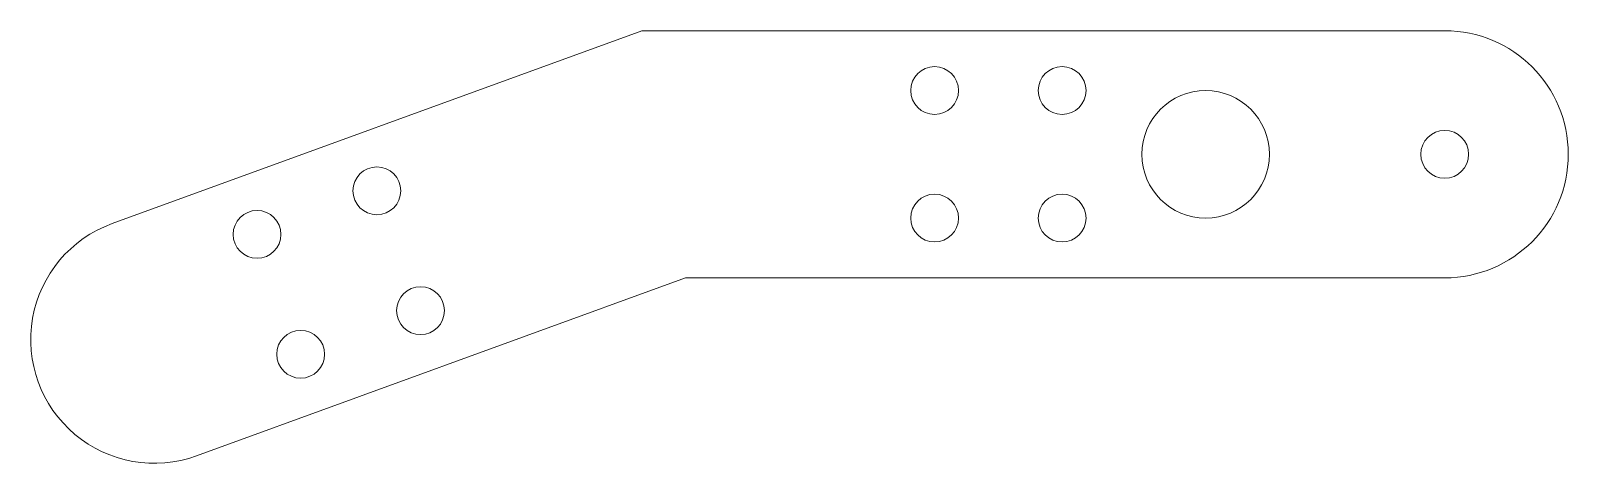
# Model space of a CAD drawing. Header units: millimetres. Extents: x -45.1 to 51.4, y -5.8 to 21.3.
import ezdxf

# ---------------------------------------------------------------- set-up
doc = ezdxf.new("R2010")
doc.units = ezdxf.units.MM

msp = doc.modelspace()

# ---------------------------------------------------------------- linework, layer by layer
at = {"color": 7, "linetype": 'Continuous', "lineweight": 15}
for p, q in [((-39.995, 9.21), (-6.762, 21.306)), ((-6.762, 21.306), (43.605, 21.306)), ((-4.029, 5.806), (-34.694, -5.355)), ((43.605, 5.806), (-4.029, 5.806))]:
    msp.add_line(p, q, dxfattribs=at)
for centre, radius in [((11.605, 17.556), 1.5), ((19.605, 17.556), 1.5), ((28.605, 13.556), 4), ((43.605, 13.556), 1.5), ((-23.38, 11.267), 1.5), ((11.605, 9.556), 1.5), ((19.605, 9.556), 1.5), ((-30.898, 8.531), 1.5), ((-20.644, 3.749), 1.5), ((-28.162, 1.013), 1.5)]:
    msp.add_circle(centre, radius, dxfattribs=at)
for centre, start, end in [((43.605, 13.556), 270, 90), ((-37.345, 1.927), 110, 290)]:
    msp.add_arc(centre, 7.75, start, end, dxfattribs=at)

doc.saveas('drawing.dxf')
